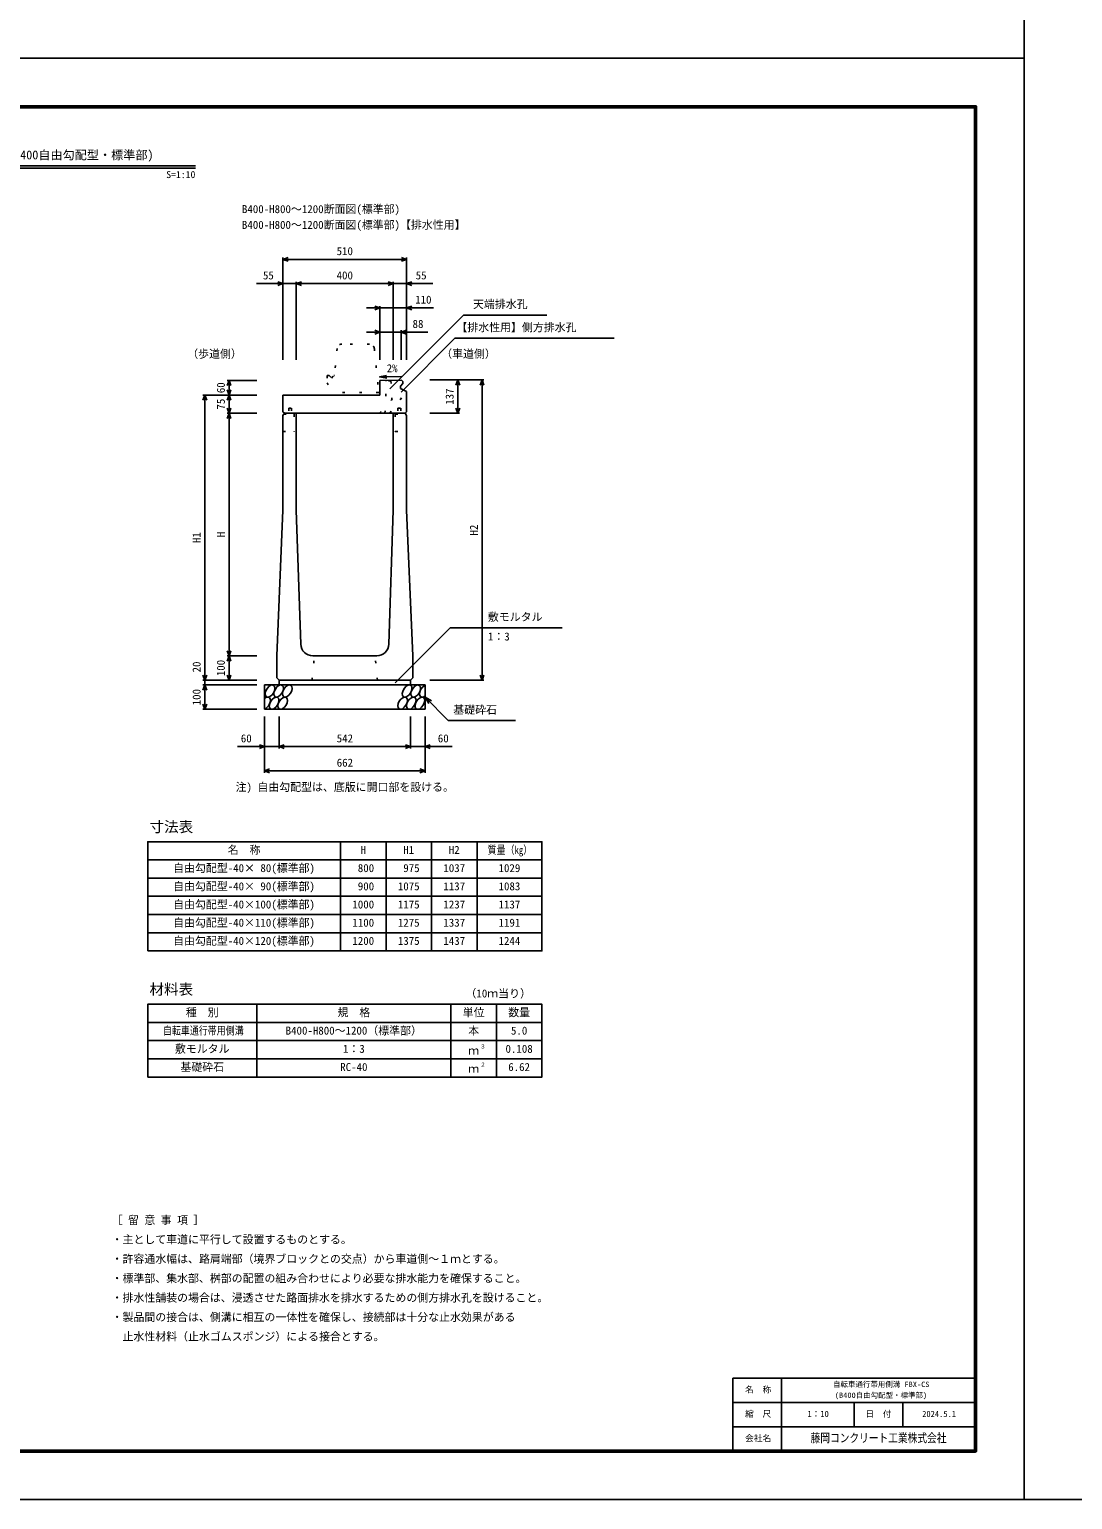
# Model space of a CAD drawing. Units: millimetres, scale not verified. Extents: x -12600 to 12600, y -5940 to 5940.
# Drawn here: x -8300 to -4000, y -5940 to 119 of the extents above; entities that cross this region are included whole.
import ezdxf
from ezdxf.enums import TextEntityAlignment as Align

# ---------------------------------------------------------------- set-up
doc = ezdxf.new("R2010")
doc.units = ezdxf.units.MM
doc.header["$LTSCALE"] = 40
doc.linetypes.add('DOTTED', pattern=[1.75, 0.25, -1.5])
for name, color, linetype, lineweight in [('0-0_DIM', 7, 'Continuous', 25), ('0-1_Defpoints', 5, 'Continuous', 25), ('0-2_HATCH', 6, 'Continuous', 25), ('0-3_HYO', 3, 'Continuous', 25), ('0-4_HYO2', 4, 'Continuous', 25), ('0-5_OUTLINE', 3, 'Continuous', 25), ('0-6_OUTLINE2', 4, 'DOTTED', 25), ('0-7_TXT', 7, 'Continuous', 25), ('0-8_WAKU', 3, 'Continuous', 25), ('0-9_WAKU-LINE', 7, 'Continuous', 25)]:
    doc.layers.add(name, color=color, linetype=linetype, lineweight=lineweight)
doc.layers.add('0-A_WAKU-TXT', color=7, linetype='Continuous')
doc.styles.add('ＭＳ ゴシック', font='')
doc.styles.get('ＭＳ ゴシック').set_extended_font_data('MS Gothic')

msp = doc.modelspace()

# ---------------------------------------------------------------- linework, layer by layer
at = {"layer": '0-0_DIM'}
for p, q in [((-7255, -821.3), (-7255, -1242.94)), ((-6745, -828.8), (-7255, -828.8)), ((-6745, -821.3), (-6745, -1242.94)), ((-7363.38, -928.8), (-7255, -928.8)), ((-7200, -928.8), (-7255, -928.8)), ((-7200, -921.3), (-7200, -1242.94)), ((-7200, -928.8), (-6800, -928.8)), ((-6800, -921.3), (-6800, -1242.94)), ((-6800, -928.8), (-6745, -928.8)), ((-6636.62, -928.8), (-6745, -928.8)), ((-6910, -1028.8), (-6855, -1028.8)), ((-6855, -1021.3), (-6855, -1242.94)), ((-6745, -1028.8), (-6855, -1028.8)), ((-6745, -1028.8), (-6635, -1028.8)), ((-6814.87, -1363), (-6510.65, -1058.78)), ((-6510.65, -1058.78), (-6167.54, -1058.78)), ((-6910, -1128.8), (-6855, -1128.8)), ((-6767, -1128.8), (-6855, -1128.8)), ((-6767, -1121.3), (-6767, -1242.94)), ((-6767, -1128.8), (-6657, -1128.8)), ((-6768.17, -1376.24), (-6546.03, -1154.1)), ((-6546.03, -1154.1), (-5890.13, -1154.1)), ((-7484.5, -1327.94), (-7362, -1327.94)), ((-7477, -1327.94), (-7477, -1387.94)), ((-6426.5, -1325.94), (-6649, -1325.94)), ((-6534, -1325.94), (-6534, -1462.94)), ((-6434, -1325.94), (-6434, -2562.94)), ((-7584.5, -1387.94), (-7362, -1387.94)), ((-7577, -1387.94), (-7577, -2562.94)), ((-7477, -1462.94), (-7477, -1387.94)), ((-7484.5, -1462.94), (-7362, -1462.94)), ((-7477, -1462.94), (-7477, -2462.94)), ((-6526.5, -1462.94), (-6649, -1462.94)), ((-6791.89, -2573.75), (-6565.66, -2347.52)), ((-6565.66, -2347.52), (-6104.19, -2347.52)), ((-7484.5, -2462.94), (-7362, -2462.94)), ((-7477, -2462.94), (-7477, -2562.94)), ((-7584.5, -2562.94), (-7362, -2562.94)), ((-7584.5, -2582.94), (-7362, -2582.94)), ((-7577, -2562.94), (-7577, -2582.94)), ((-7577, -2582.94), (-7577, -2682.94)), ((-6426.5, -2562.94), (-6649, -2562.94)), ((-6669, -2632.94), (-6573.24, -2728.7)), ((-6669, -2632.94), (-6643.02, -2647.94)), ((-6669, -2632.94), (-6654, -2658.92)), ((-7584.5, -2682.94), (-7362, -2682.94)), ((-7331, -2944.31), (-7331, -2712.94)), ((-7271, -2844.31), (-7271, -2712.94)), ((-6729, -2844.31), (-6729, -2712.94)), ((-6669, -2944.31), (-6669, -2712.94)), ((-6573.24, -2728.7), (-6295.69, -2728.7)), ((-7331, -2836.81), (-7442.79, -2836.81)), ((-7331, -2836.81), (-7271, -2836.81)), ((-7271, -2836.81), (-6729, -2836.81)), ((-6669, -2836.81), (-6729, -2836.81)), ((-6669, -2836.81), (-6557.21, -2836.81)), ((-7331, -2936.81), (-6669, -2936.81))]:
    msp.add_line(p, q, dxfattribs=at)
for points in [[(-7233.86, -836.5), (-7255, -828.8), (-7233.86, -821.11)], [(-6766.14, -821.11), (-6745, -828.8), (-6766.14, -836.5)], [(-7276.14, -921.11), (-7255, -928.8), (-7276.14, -936.5)], [(-7178.86, -936.5), (-7200, -928.8), (-7178.86, -921.11)], [(-6821.14, -921.11), (-6800, -928.8), (-6821.14, -936.5)], [(-6723.86, -921.11), (-6745, -928.8), (-6723.86, -936.5)], [(-6876.14, -1021.11), (-6855, -1028.8), (-6876.14, -1036.5)], [(-6723.86, -1021.11), (-6745, -1028.8), (-6723.86, -1036.5)], [(-6876.14, -1121.11), (-6855, -1128.8), (-6876.14, -1136.5)], [(-6745.86, -1121.11), (-6767, -1128.8), (-6745.86, -1136.5)], [(-7484.7, -1349.09), (-7477, -1327.94), (-7469.3, -1349.09)], [(-6541.7, -1347.09), (-6534, -1325.94), (-6526.3, -1347.09)], [(-6441.7, -1347.09), (-6434, -1325.94), (-6426.3, -1347.09)], [(-7569.3, -1409.09), (-7577, -1387.94), (-7584.7, -1409.09)], [(-7469.3, -1366.8), (-7477, -1387.94), (-7484.7, -1366.8)], [(-7484.7, -1409.09), (-7477, -1387.94), (-7469.3, -1409.09)], [(-7484.7, -1441.8), (-7477, -1462.94), (-7469.3, -1441.8)], [(-6541.7, -1441.8), (-6534, -1462.94), (-6526.3, -1441.8)], [(-7484.7, -1484.09), (-7477, -1462.94), (-7469.3, -1484.09)], [(-7469.3, -2441.8), (-7477, -2462.94), (-7484.7, -2441.8)], [(-7484.7, -2484.09), (-7477, -2462.94), (-7469.3, -2484.09)], [(-7569.3, -2541.8), (-7577, -2562.94), (-7584.7, -2541.8)], [(-7469.3, -2541.8), (-7477, -2562.94), (-7484.7, -2541.8)], [(-6441.7, -2541.8), (-6434, -2562.94), (-6426.3, -2541.8)], [(-7569.3, -2604.09), (-7577, -2582.94), (-7584.7, -2604.09)], [(-7569.3, -2661.8), (-7577, -2682.94), (-7584.7, -2661.8)], [(-7352.14, -2829.11), (-7331, -2836.81), (-7352.14, -2844.5)], [(-7249.86, -2844.5), (-7271, -2836.81), (-7249.86, -2829.11)], [(-6750.14, -2829.11), (-6729, -2836.81), (-6750.14, -2844.5)], [(-6647.86, -2829.11), (-6669, -2836.81), (-6647.86, -2844.5)], [(-7309.86, -2944.5), (-7331, -2936.81), (-7309.86, -2929.11)], [(-6690.14, -2929.11), (-6669, -2936.81), (-6690.14, -2944.5)]]:
    msp.add_lwpolyline(points, dxfattribs=at)
at = {"layer": '0-1_Defpoints'}
for points in [[(-4200, -5940), (12600, -5940), (12600, 5940), (-4200, 5940)], [(-12600, -5940), (-4200, -5940), (-4200, 0), (-12600, 0)]]:
    msp.add_lwpolyline(points, close=True, dxfattribs=at)
at = {"layer": '0-2_HATCH'}
for centre in [(-7308.11, -2607.94), (-7272.63, -2607.94), (-7237.16, -2607.94), (-6742.95, -2607.94), (-6707.48, -2607.94), (-7291.23, -2657.94), (-7255.75, -2657.94), (-6761.55, -2657.94), (-6726.07, -2657.94), (-6690.59, -2657.94)]:
    msp.add_ellipse(centre, major_axis=(14.54, 23.54), ratio=0.5792, dxfattribs=at)
for centre, start_param, end_param in [((-6672, -2607.94), 0.6666252, 4.1103269), ((-7326.7, -2657.94), 3.7419964, 7.318141)]:
    msp.add_ellipse(centre, major_axis=(14.54, 23.54), ratio=0.5792, start_param=start_param, end_param=end_param, dxfattribs=at)
at = {"layer": '0-3_HYO'}
for p, q in [((-7017.5, -3228.87), (-7017.5, -3678.87)), ((-6830, -3228.87), (-6830, -3678.87)), ((-6642.5, -3228.87), (-6642.5, -3678.87)), ((-6455, -3228.87), (-6455, -3678.87)), ((-7812.5, -3303.87), (-6187.5, -3303.87)), ((-7362.5, -3898.65), (-7362.5, -4198.65)), ((-6562.5, -3898.65), (-6562.5, -4198.65)), ((-6375, -3898.65), (-6375, -4198.65)), ((-7812.5, -3973.65), (-6187.5, -3973.65))]:
    msp.add_line(p, q, dxfattribs=at)
for points in [[(-7812.5, -3678.87), (-6187.5, -3678.87), (-6187.5, -3228.87), (-7812.5, -3228.87)], [(-7812.5, -4198.65), (-6187.5, -4198.65), (-6187.5, -3898.65), (-7812.5, -3898.65)]]:
    msp.add_lwpolyline(points, close=True, dxfattribs=at)
at = {"layer": '0-4_HYO2'}
for p, q in [((-7812.5, -3378.87), (-6187.5, -3378.87)), ((-7812.5, -3453.87), (-6187.5, -3453.87)), ((-7812.5, -3528.87), (-6187.5, -3528.87)), ((-7812.5, -3603.87), (-6187.5, -3603.87)), ((-7812.5, -4048.65), (-6187.5, -4048.65)), ((-7812.5, -4123.65), (-6187.5, -4123.65))]:
    msp.add_line(p, q, dxfattribs=at)
at = {"layer": '0-5_OUTLINE', "linetype": 'DOTTED'}
for p, q in [((-7031.81, -1195.99), (-7043, -1307.94)), ((-6898.1, -1177.94), (-7011.9, -1177.94)), ((-6878.2, -1195.95), (-6860, -1377.94)), ((-7073, -1307.94), (-7073, -1337.94)), ((-7073, -1307.94), (-7065, -1307.94)), ((-7073, -1337.94), (-7050, -1377.94)), ((-6860, -1377.94), (-7050, -1377.94))]:
    msp.add_line(p, q, dxfattribs=at)
at = {"layer": '0-5_OUTLINE'}
for p, q in [((-6766.86, -1326.26), (-6855, -1327.94)), ((-6855, -1387.94), (-6855, -1327.94)), ((-6766.86, -1326.26), (-6761, -1332)), ((-6761, -1332), (-6761, -1340.94)), ((-7255, -1456.94), (-7255, -1387.94)), ((-6855, -1387.94), (-7255, -1387.94)), ((-6770, -1350.94), (-6761, -1340.94)), ((-6770, -1350.94), (-6770, -1360.94)), ((-6770, -1360.94), (-6745, -1373.94)), ((-6745, -1456.94), (-6745, -1373.94)), ((-7255, -1456.94), (-7249, -1462.94)), ((-7255, -1472.94), (-7249, -1462.94)), ((-7255, -1862.94), (-7255, -1472.94)), ((-7249, -1462.94), (-6751, -1462.94)), ((-7200, -1462.94), (-7200, -1862.94)), ((-6751, -1462.94), (-6745, -1456.94)), ((-6745, -1472.94), (-6751, -1462.94)), ((-6745, -1862.94), (-6745, -1472.94)), ((-7255, -1862.94), (-7280, -2462.94)), ((-7200, -1862.94), (-7181.61, -2414.61)), ((-6745, -1862.94), (-6720, -2462.94)), ((-7280, -2553.94), (-7280, -2462.94)), ((-7131.64, -2462.94), (-6868.36, -2462.94)), ((-6720, -2553.94), (-6720, -2462.94)), ((-7331, -2582.94), (-6669, -2582.94)), ((-7331, -2682.94), (-7331, -2582.94)), ((-7271, -2562.94), (-7280, -2553.94)), ((-7271, -2562.94), (-7271, -2582.94)), ((-6729, -2562.94), (-6729, -2582.94)), ((-6669, -2682.94), (-6669, -2582.94)), ((-7331, -2682.94), (-6669, -2682.94))]:
    msp.add_line(p, q, dxfattribs=at)
at = {"layer": '0-5_OUTLINE', "linetype": 'DOTTED'}
msp.add_lwpolyline([(-7065, -1307.94), (-7055, -1317.94), (-7045, -1307.94), (-7043, -1307.94)], dxfattribs=at)
at = {"layer": '0-5_OUTLINE'}
for points in [[(-6800, -1462.94), (-6800, -1862.94), (-6818.39, -2414.61)], [(-7271, -2562.94), (-6729, -2562.94), (-6720, -2553.94)]]:
    msp.add_lwpolyline(points, dxfattribs=at)
at = {"layer": '0-5_OUTLINE', "linetype": 'DOTTED'}
for centre, start, end in [((-7011.9, -1197.94), 90, 174.40835), ((-6898.1, -1197.94), 4.08463, 90)]:
    msp.add_arc(centre, 20, start, end, dxfattribs=at)
at = {"layer": '0-5_OUTLINE'}
for centre, start, end in [((-7131.64, -2412.94), 181.90915, 270), ((-6868.36, -2412.94), 270, 358.09085)]:
    msp.add_arc(centre, 50, start, end, dxfattribs=at)
at = {"layer": '0-6_OUTLINE2'}
for p, q in [((-6834.4, -1462.94), (-6827.89, -1330.03)), ((-6827.89, -1330.03), (-6830.72, -1327.44)), ((-6809.72, -1329.82), (-6827.89, -1330.03)), ((-6809.72, -1329.84), (-6807.12, -1327.03)), ((-6809.72, -1329.84), (-6803.2, -1462.94)), ((-6856.39, -1462.94), (-6767.22, -1362.39)), ((-6814.85, -1462.94), (-6746.21, -1373.31)), ((-7231, -1442.44), (-7219, -1442.44)), ((-7231, -1442.44), (-7231, -1467.44)), ((-7219, -1442.44), (-7219, -1467.44)), ((-6781, -1442.44), (-6769, -1442.44)), ((-6781, -1442.44), (-6781, -1467.44)), ((-6769, -1442.44), (-6769, -1467.44)), ((-7251.7, -1467.44), (-7208, -1467.44)), ((-7208, -1467.44), (-7208, -1537.94)), ((-6792, -1467.44), (-6748.3, -1467.44)), ((-6792, -1467.44), (-6792, -1537.94)), ((-7255, -1537.94), (-7208, -1537.94)), ((-6792, -1537.94), (-6745, -1537.94)), ((-7135, -2562.94), (-7125, -2462.94)), ((-6865, -2562.94), (-6875, -2462.94))]:
    msp.add_line(p, q, dxfattribs=at)
at = {"layer": '0-7_TXT'}
for p, q in [((-9184.18, -442.8), (-7615.82, -442.8)), ((-9184.18, -452.4), (-7615.82, -452.4)), ((-6856.83, -1313.5), (-6827.19, -1318.15))]:
    msp.add_line(p, q, dxfattribs=at)
msp.add_lwpolyline([(-6766.41, -1311.78), (-6856.83, -1313.5), (-6827.39, -1307.73)], dxfattribs=at)
at = {"layer": '0-8_WAKU'}
for p, q in [((-5400, -5440), (-4400, -5440)), ((-5400, -5740), (-5400, -5440))]:
    msp.add_line(p, q, dxfattribs=at)
at = {"layer": '0-8_WAKU', "lineweight": 50}
msp.add_lwpolyline([(-12400, -5740), (-4400, -5740), (-4400, -200), (-12400, -200)], close=True, dxfattribs=at)
at = {"layer": '0-9_WAKU-LINE'}
for p, q in [((-5200, -5740), (-5200, -5440)), ((-5400, -5540), (-4400, -5540)), ((-4900, -5640), (-4900, -5540)), ((-4700, -5640), (-4700, -5540)), ((-5400, -5640), (-4400, -5640))]:
    msp.add_line(p, q, dxfattribs=at)

# ---------------------------------------------------------------- texts
at = {"layer": '0-0_DIM', "style": 'ＭＳ ゴシック'}
for s, p in [('510', (-7033.75, -821.3)), ('55', (-7337.34, -921.3)), ('400', (-7033.75, -921.3)), ('55', (-6707.66, -921.3)), ('110', (-6709.93, -1021.3)), ('天端排水孔', (-6471.54, -1040.04)), ('88', (-6720.68, -1121.3)), ('【排水性用】側方排水孔', (-6539.84, -1135.36)), ('（歩道側）', (-7649.39, -1244.65)), ('（車道側）', (-6602.57, -1244.65)), ('敷モルタル', (-6410.06, -2328.78)), ('1：3', (-6410.06, -2409.47)), ('基礎砕石', (-6552.68, -2711.53)), ('60', (-7428.5, -2829.31)), ('542', (-7033.22, -2829.31)), ('60', (-6616.5, -2829.31)), ('662', (-7033.22, -2929.31))]:
    msp.add_text(s, height=32.99, dxfattribs=at).set_placement(p, align=Align.BOTTOM_LEFT)
for s, p in [('60', (-7484.5, -1380.44)), ('137', (-6541.5, -1428.19)), ('75', (-7484.5, -1447.94)), ('H2', (-6441.5, -1966.94)), ('H1', (-7584.5, -1997.94)), ('H', (-7484.5, -1974.19)), ('100', (-7484.5, -2546.69)), ('20', (-7584.5, -2531.13)), ('100', (-7584.5, -2666.69))]:
    msp.add_text(s, height=32.99, rotation=90, dxfattribs=at).set_placement(p, align=Align.BOTTOM_LEFT)
at = {"layer": '0-7_TXT', "style": 'ＭＳ ゴシック'}
for s, height, p in [('自転車通行帯用側溝 FBX-CS(B400自由勾配型・標準部)', 36.66, (-9012.5, -427.8)), ('S', 29.33, (-7735.82, -502.8)), ('=', 29.33, (-7715.82, -502.8)), ('1', 29.33, (-7695.82, -502.8)), (':', 29.33, (-7675.82, -502.8)), ('1', 29.33, (-7655.82, -502.8)), ('0', 29.33, (-7635.82, -502.8)), ('B400-H800～1200断面図(標準部)', 32.99, (-7423.96, -648.2)), ('B400-H800～1200断面図(標準部)【排水性用】', 32.99, (-7423.96, -713.07)), ('2%', 32.99, (-6827.26, -1304.17)), ('注) 自由勾配型は、底版に開口部を設ける。', 32.99, (-7450, -3030)), ('寸法表', 43.99, (-7805, -3202.62)), ('名\u3000称', 32.99, (-7482.5, -3288.87)), ('H', 32.99, (-6935, -3288.87)), ('H1', 32.99, (-6758.75, -3288.87)), ('H2', 32.99, (-6571.25, -3288.87)), ('自由勾配型-40× 80(標準部)', 32.99, (-7707.5, -3363.87)), (' 800', 32.99, (-6968.75, -3363.87)), (' 975', 32.99, (-6781.25, -3363.87)), ('1037', 32.99, (-6593.75, -3363.87)), ('1029', 32.99, (-6366.25, -3363.87)), ('自由勾配型-40× 90(標準部)', 32.99, (-7707.5, -3438.87)), (' 900', 32.99, (-6968.75, -3438.87)), ('1075', 32.99, (-6781.25, -3438.87)), ('1137', 32.99, (-6593.75, -3438.87)), ('1083', 32.99, (-6366.25, -3438.87)), ('自由勾配型-40×100(標準部)', 32.99, (-7707.5, -3513.87)), ('1000', 32.99, (-6968.75, -3513.87)), ('1175', 32.99, (-6781.25, -3513.87)), ('1237', 32.99, (-6593.75, -3513.87)), ('1137', 32.99, (-6366.25, -3513.87)), ('自由勾配型-40×110(標準部)', 32.99, (-7707.5, -3588.87)), ('1100', 32.99, (-6968.75, -3588.87)), ('1275', 32.99, (-6781.25, -3588.87)), ('1337', 32.99, (-6593.75, -3588.87)), ('1191', 32.99, (-6366.25, -3588.87)), ('自由勾配型-40×120(標準部)', 32.99, (-7707.5, -3663.87)), ('1200', 32.99, (-6968.75, -3663.87)), ('1375', 32.99, (-6781.25, -3663.87)), ('1437', 32.99, (-6593.75, -3663.87)), ('1244', 32.99, (-6366.25, -3663.87)), ('材料表', 43.99, (-7805, -3872.4)), ('（10ｍ当り）', 32.99, (-6502.5, -3880.65)), ('種\u3000別', 32.99, (-7655, -3958.65)), ('規\u3000格', 32.99, (-7030, -3958.65)), ('単位', 32.99, (-6513.75, -3958.65)), ('数量', 32.99, (-6326.25, -3958.65)), ('B400-H800～1200（標準部）', 32.99, (-7243.75, -4033.65)), ('本', 32.99, (-6491.25, -4033.65)), ('5.0', 32.99, (-6315, -4033.65)), ('敷モルタル', 32.99, (-7700, -4108.65)), ('1：3', 32.99, (-7007.5, -4108.65)), ('ｍ', 32.99, (-6491.25, -4116.15)), ('３', 16.5, (-6442.09, -4085.87)), ('0.108', 32.99, (-6337.5, -4108.65)), ('基礎砕石', 32.99, (-7677.5, -4183.65)), ('RC-40', 32.99, (-7018.75, -4183.65)), ('ｍ', 32.99, (-6491.25, -4191.15)), ('２', 16.5, (-6442.09, -4160.87)), ('6.62', 32.99, (-6326.25, -4183.65)), ('［ 留 意 事 項 ］', 32.99, (-7961.08, -4814.42)), ('・主として車道に平行して設置するものとする。', 32.99, (-7961.08, -4894.42)), ('・許容通水幅は、路肩端部（境界ブロックとの交点）から車道側～１ｍとする。', 32.99, (-7961.08, -4974.42)), ('・標準部、集水部、桝部の配置の組み合わせにより必要な排水能力を確保すること。', 32.99, (-7961.08, -5054.42)), ('・排水性舗装の場合は、浸透させた路面排水を排水するための側方排水孔を設けること。', 32.99, (-7961.08, -5134.42)), ('・製品間の接合は、側溝に相互の一体性を確保し、接続部は十分な止水効果がある', 32.99, (-7961.08, -5214.42)), ('\u3000止水性材料（止水ゴムスポンジ）による接合とする。', 32.99, (-7961.08, -5294.42))]:
    msp.add_text(s, height=height, dxfattribs=at).set_placement(p, align=Align.BOTTOM_LEFT)
at = {"layer": '0-7_TXT', "style": 'ＭＳ ゴシック', "width": 0.8}
for s, p in [('質量（kg）', (-6411.25, -3288.87)), ('自転車通行帯用側溝', (-7749.5, -4033.65))]:
    msp.add_text(s, height=32.99, dxfattribs=at).set_placement(p, align=Align.BOTTOM_LEFT)
at = {"layer": '0-A_WAKU-TXT', "style": 'ＭＳ ゴシック'}
for s, height, p in [('自転車通行帯用側溝 FBX-CS', 21.99, (-4987.5, -5482.5)), ('名\u3000称', 25.66, (-5350.05, -5507.5)), ('(B400自由勾配型・標準部)', 21.99, (-4980, -5527.5)), ('縮\u3000尺', 25.66, (-5350.05, -5607.5)), ('日\u3000付', 25.66, (-4854.05, -5607.5)), ('1：10', 25.66, (-5093.25, -5607.5)), ('2024.5.1', 25.66, (-4620, -5607.5)), ('会社名', 25.66, (-5350.05, -5707.5))]:
    msp.add_text(s, height=height, dxfattribs=at).set_placement(p, align=Align.BOTTOM_LEFT)
at = {"layer": '0-A_WAKU-TXT', "style": 'ＭＳ ゴシック', "width": 0.8}
msp.add_text('藤岡コンクリート工業株式会社', height=36.66, dxfattribs=at).set_placement((-5080, -5715), align=Align.BOTTOM_LEFT)

doc.saveas('drawing.dxf')
